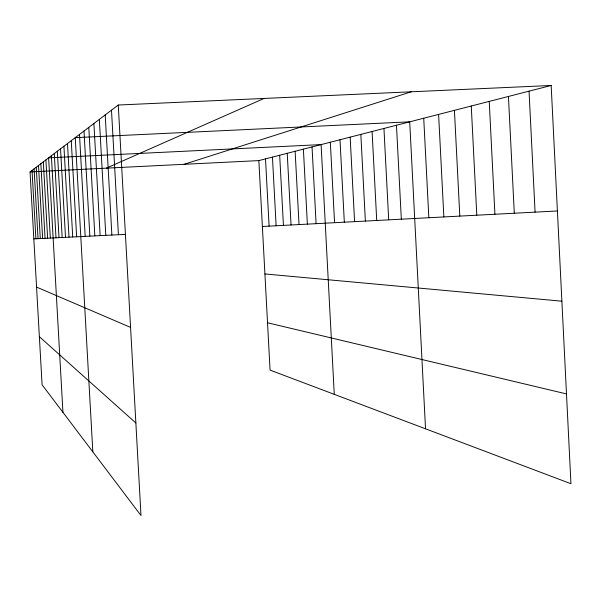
<?xml version="1.0" encoding="UTF-8"?>
<svg xmlns="http://www.w3.org/2000/svg" width="601" height="601" viewBox="0 0 601 601"><rect width="100%" height="100%" fill="white"/><g stroke="black" fill="none" stroke-linecap="round" stroke-linejoin="round"><path stroke-width="0.9" d="M118.262 105.025L140.987 515.523L42.085 384.775L30.05 171.931L118.262 105.025L551.17 85.477L570.95 483.722L270.067 370.103L258.843 160.602L551.17 85.477M106.362 168.152L264.079 98.444M184.154 164.298L411.234 91.795M262.374 226.502L557.397 210.966M30.05 171.931L258.843 160.602M33.836 238.89L125.429 234.39M264.913 273.951L561.882 301.191M267.528 322.775L566.488 393.925M36.563 287.09L130.575 327.395M39.365 336.695L135.864 422.976M111.493 110.163L118.405 234.736M105.205 114.926L111.876 235.051M99.353 119.366L105.806 235.352M93.891 123.513L100.134 235.63M88.783 127.389L94.83 235.892M83.99 131.026L89.857 236.133M79.49 134.436L85.184 236.366M92.832 451.854L75.253 137.652L409.709 121.83L425.531 428.813M71.256 140.679L76.643 236.786M67.485 143.541L72.721 236.974M63.916 146.246L69.017 237.162M60.536 148.815L65.501 237.335M57.328 151.242L62.173 237.493M54.278 153.555L59.011 237.65M51.378 155.757L55.998 237.801M62.947 412.354L48.621 157.845L321.099 144.601L334.269 394.346M45.909 159.904L50.311 238.079M43.325 161.864L47.629 238.214M40.86 163.735L45.067 238.334M38.509 165.523L42.626 238.454M36.255 167.228L40.282 238.574M34.099 168.866L38.043 238.68M32.033 170.429L35.895 238.785M372.087 131.499L376.722 220.477M360.84 134.391L365.363 221.078M350.158 137.133L354.582 221.649M339.993 139.748L344.32 222.19M330.325 142.234L334.554 222.701M312.039 146.929L316.096 223.677M303.392 149.153L307.366 224.135M295.136 151.279L299.028 224.571M287.24 153.308L291.049 224.992M279.683 155.246L283.424 225.398M272.448 157.109L276.114 225.781M265.507 158.889L269.098 226.149M508.438 96.46L514.306 213.235M489.229 101.396L494.923 214.256M471.259 106.016L476.796 215.211M454.424 110.344L459.81 216.105M438.61 114.4L443.854 216.946M423.728 118.224L428.844 217.735M396.465 125.233L401.325 219.185M383.949 128.449L388.689 219.853M529.038 91.164L535.078 212.138"/></g></svg>
